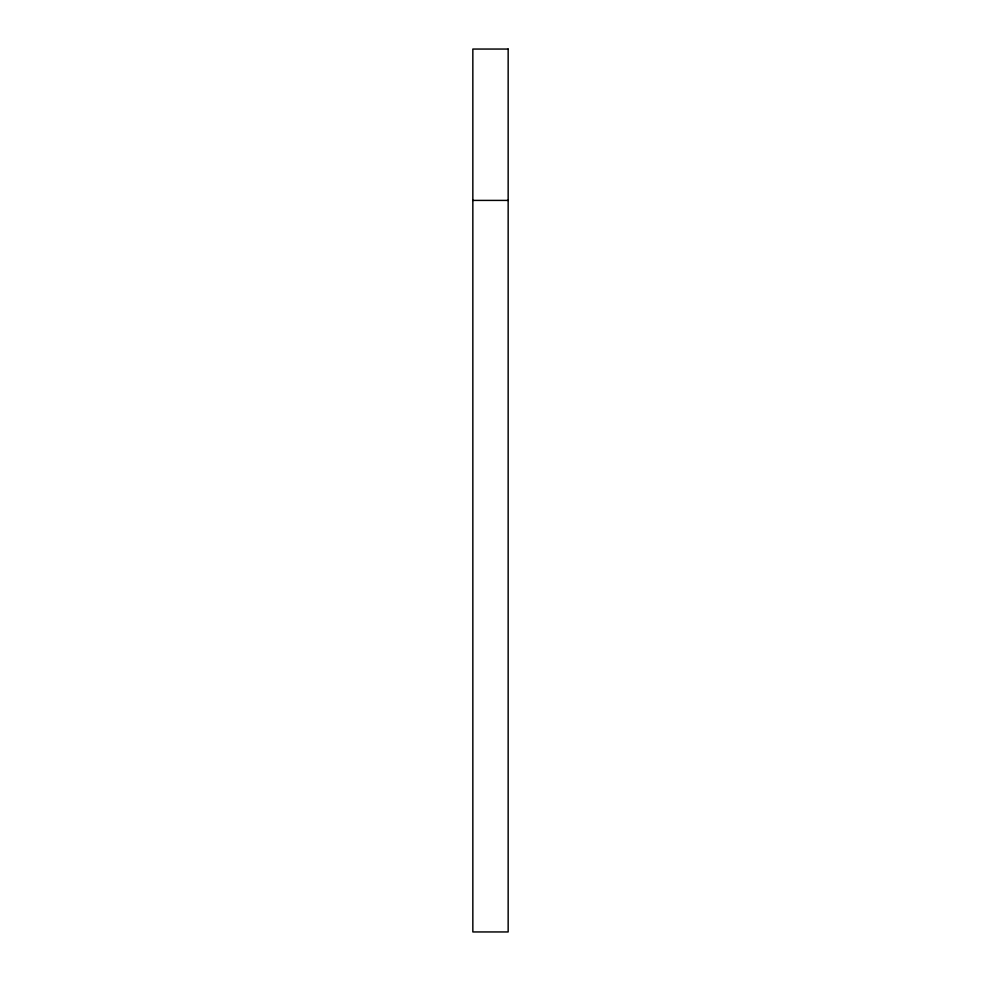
<?xml version="1.0" encoding="UTF-8"?>
<svg xmlns="http://www.w3.org/2000/svg" width="981" height="981" viewBox="0 0 981 981"><rect width="100%" height="100%" fill="white"/><g stroke="black" fill="none" stroke-linecap="round" stroke-linejoin="round"><path stroke-width="1.47" d="M472.842 200.406L508.158 200.406M508.158 49.05L472.842 49.05L472.842 931.95L508.158 931.95L508.158 49.05"/></g></svg>
